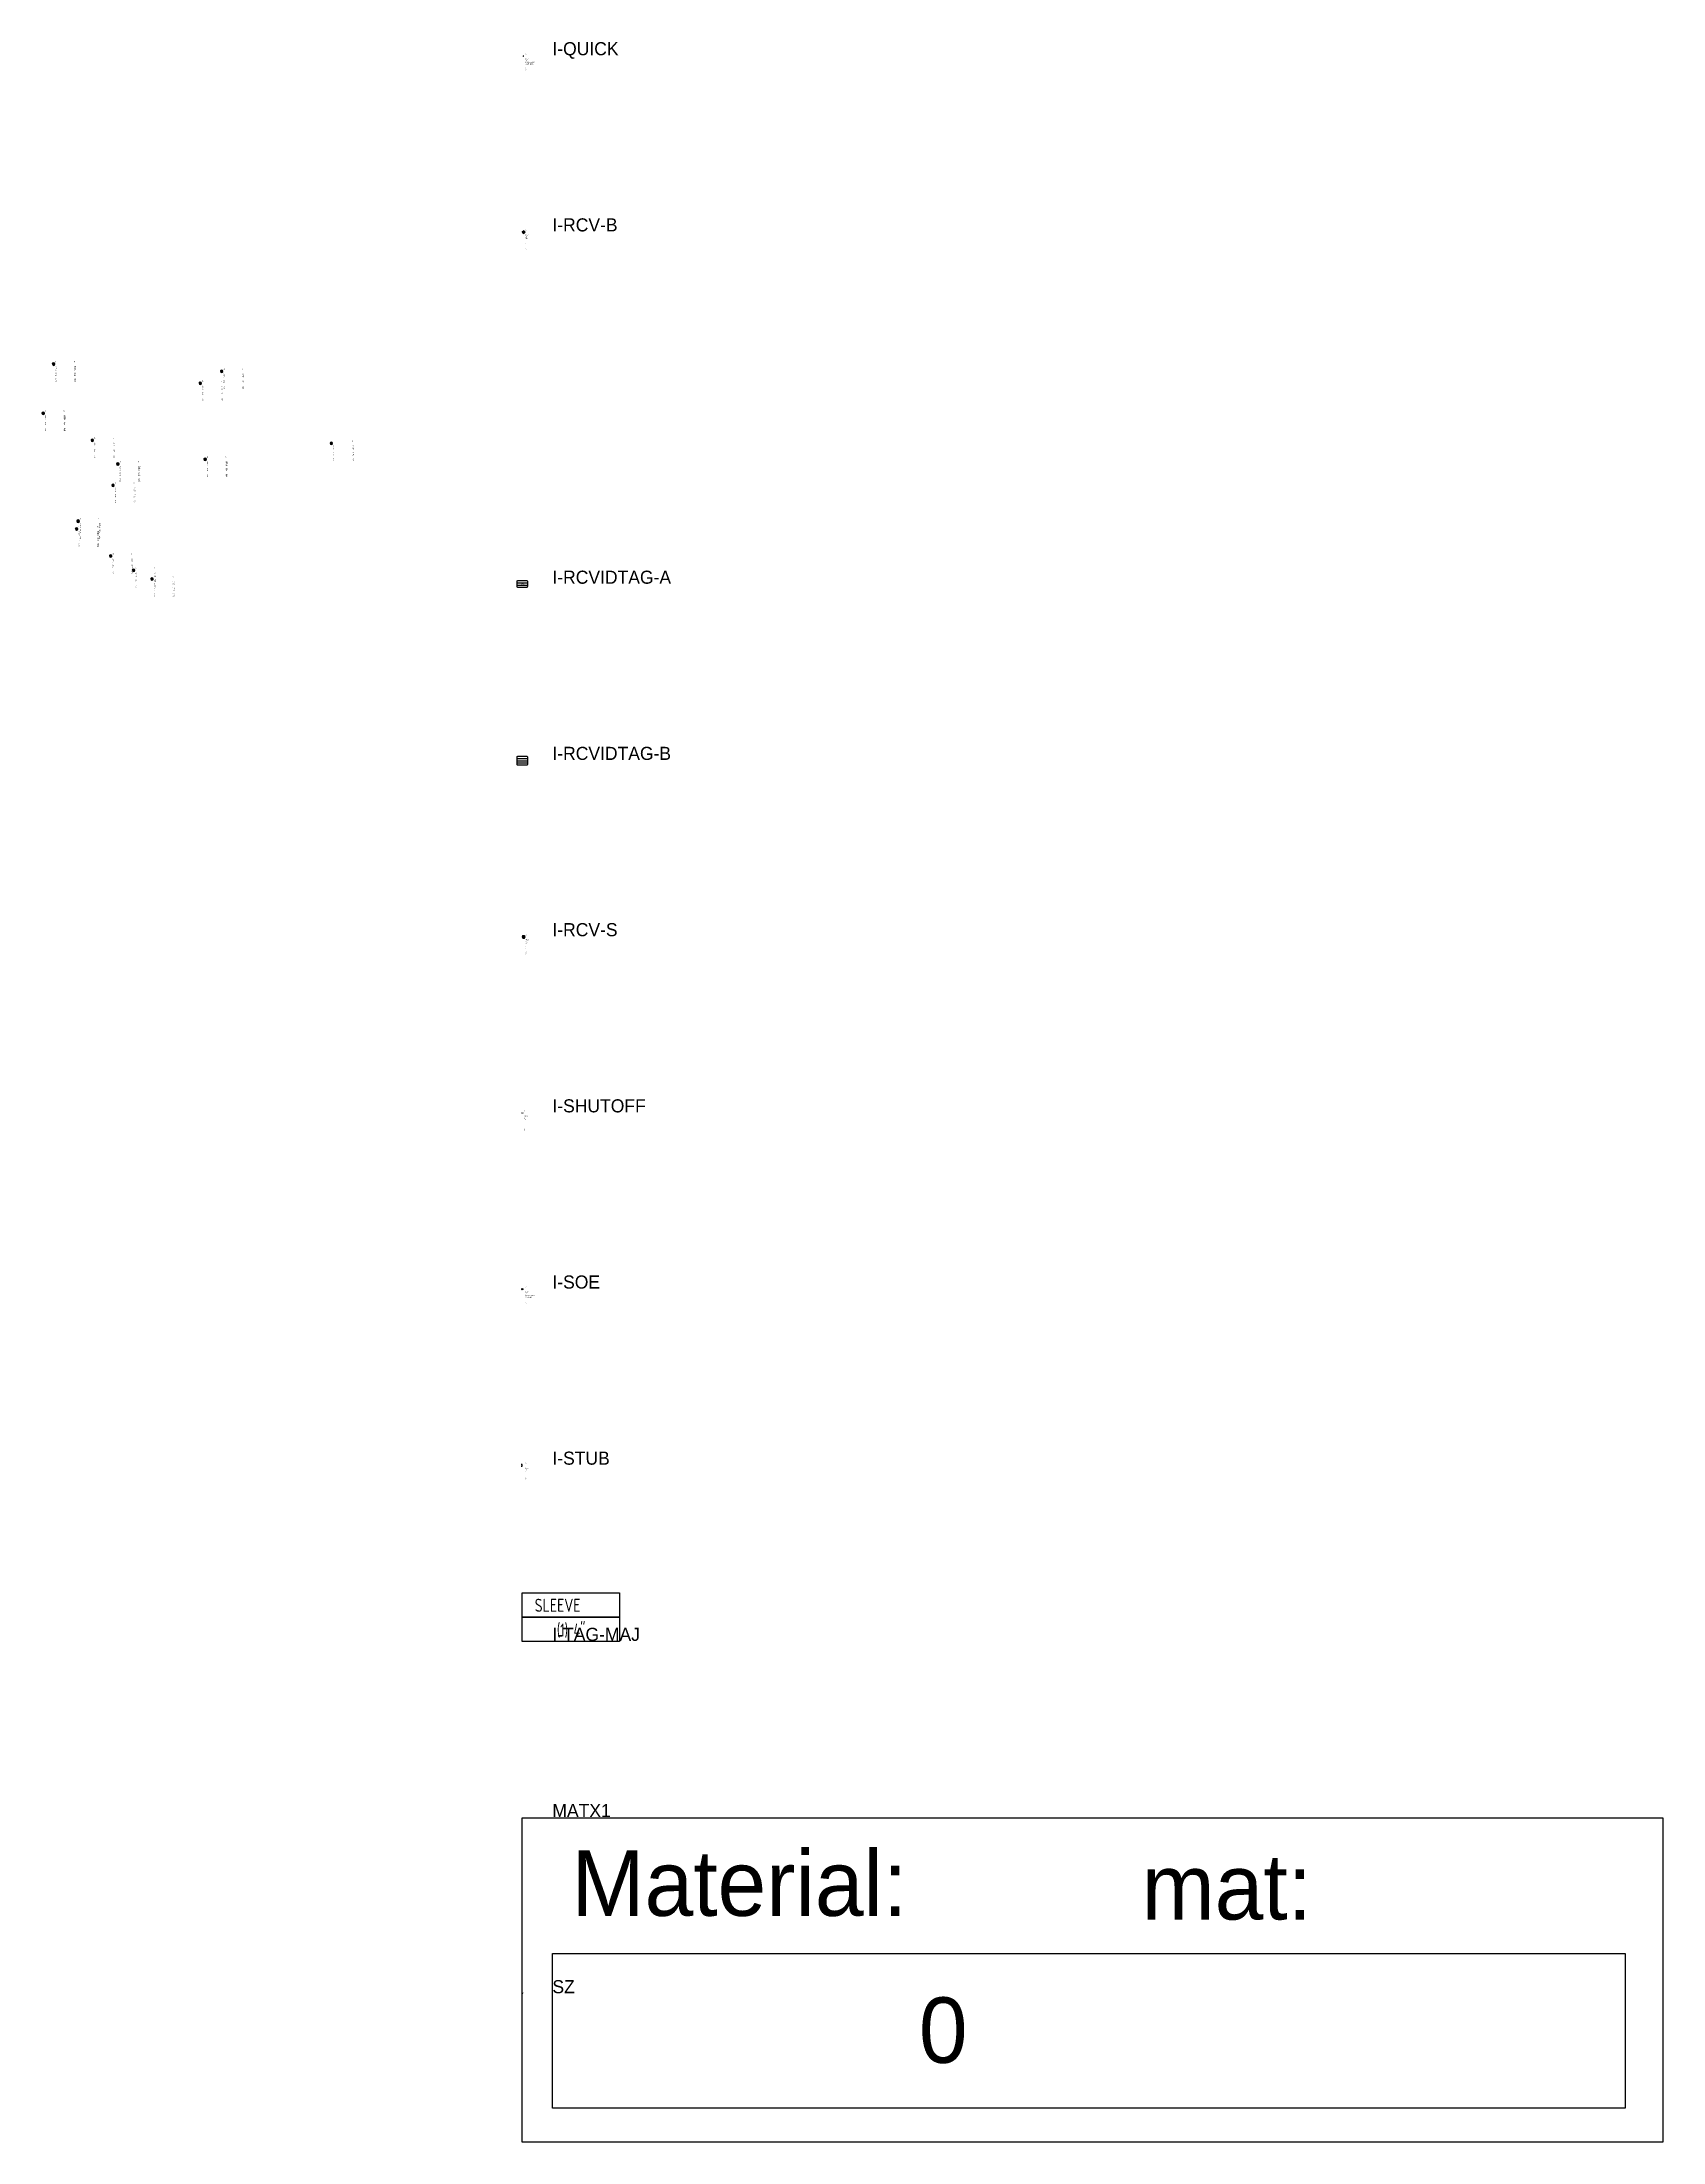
# Model space of a CAD drawing. Extents: x -141469 to -141307, y 26410 to 27069.
# Drawn here: x -141444.6 to -141320.8, y 26410.4 to 26570.9 of the extents above; entities that cross this region are included whole.
import ezdxf
from ezdxf.enums import TextEntityAlignment as Align

# ---------------------------------------------------------------- set-up
doc = ezdxf.new("R2010")
doc.units = 0
doc.header["$MEASUREMENT"] = 0
doc.layers.get('0').update_dxf_attribs({"linetype": 'CONTINUOUS'})
for name, color, linetype in [('$I-ATT-TEXTDAT', 81, 'CONTINUOUS'), ('$I-ATT-TEXTVIS', 3, 'CONTINUOUS'), ('I-TEXT', 7, 'CONTINUOUS'), ('L-AREA', 3, 'CONTINUOUS'), ('PEN00', 3, 'CONTINUOUS'), ('PEN000', 2, 'CONTINUOUS'), ('PEN000-S', 11, 'CONTINUOUS')]:
    doc.layers.add(name, color=color, linetype=linetype)
doc.styles.add('ARCHQUIK', font='ARCHQUIK', dxfattribs={"width": 0.9})
doc.styles.add('HAND', font='ARCHQUIK')

# ---------------------------------------------------------------- blocks, each defined once
blk = doc.blocks.new('I-QUICK')
at = {"layer": 'PEN00'}
blk.add_lwpolyline([(0, 0, 0, 0.164, 0), (0.14, 0, 0.164, 0.164, 0)], format="xyseb", dxfattribs=at)
at = {"layer": '$I-ATT-TEXTDAT'}
for tag, p in [('SIZE', (0.25, -0.39)), ('ID', (0.25, -0.27)), ('MAKE', (0.25, -0.53)), ('MODEL', (0.25, -0.67)), ('DAT1', (0.25, -0.99)), ('DAT2', (0.25, -1.12))]:
    blk.add_attdef(tag, p, '', height=0.1, dxfattribs=at)
at = {"layer": '$I-ATT-TEXTVIS'}
blk.add_attdef('SEQFLOW', (0.25, 0.11), '', height=0.1, dxfattribs=at)
blk = doc.blocks.new('*X56')
at = {"color": 0}
for p, q in [((1.27, 0.28), (1.86, 0.87)), ((1.34, 0.28), (1.86, 0.8)), ((1.41, 0.28), (1.86, 0.73)), ((1.48, 0.28), (1.86, 0.66)), ((1.55, 0.28), (1.86, 0.59)), ((1.62, 0.28), (1.86, 0.52)), ((1.69, 0.28), (1.86, 0.45)), ((1.76, 0.28), (1.86, 0.38)), ((1.83, 0.28), (1.86, 0.31)), ((1.86, 0.24), (1.9, 0.28)), ((1.86, 0.17), (1.97, 0.28)), ((1.86, 0.1), (2.05, 0.28)), ((1.86, 0.03), (2.12, 0.28)), ((1.86, -0.04), (2.19, 0.28)), ((1.86, -0.12), (2.26, 0.28)), ((1.86, -0.19), (2.33, 0.28)), ((1.86, -0.26), (2.4, 0.28)), ((1.86, -0.33), (2.47, 0.28))]:
    blk.add_line(p, q, dxfattribs=at)
blk = doc.blocks.new('I-RCV-B')
at = {"layer": 'PEN00'}
for p, q in [((0.11, 0.11), (0, 0)), ((0, 0), (0.22, 0)), ((0, 0), (0.11, -0.11)), ((0.11, 0.11), (0.11, -0.11)), ((0.22, 0), (0.11, 0.11)), ((0.11, -0.11), (0.22, 0))]:
    blk.add_line(p, q, dxfattribs=at)
at = {"layer": 'PEN000-S', "xscale": 0.18349, "yscale": 0.18349, "zscale": 0.18349}
blk.add_blockref('*X56', (-0.23, -0.05), dxfattribs=at)
at = {"layer": '$I-ATT-TEXTDAT'}
for tag, p in [('SIZE', (0.25, -0.38)), ('GPM', (0.25, -0.51)), ('ID', (0.25, -0.26)), ('MAKE', (0.25, -0.76)), ('MODEL', (0.25, -0.9)), ('DAT1', (0.25, -1.22)), ('DAT2', (0.25, -1.35))]:
    blk.add_attdef(tag, p, '', height=0.1, dxfattribs=at)
at = {"layer": '$I-ATT-TEXTVIS'}
blk.add_attdef('SEQFLOW', (0.25, 0.12), '', height=0.1, dxfattribs=at)
blk = doc.blocks.new('I-RCVIDTAG-A')
at = {"layer": 'PEN00'}
for p, q in [((-0.39, 0.13), (0.39, 0.13)), ((-0.39, -0.04), (0.39, -0.04))]:
    blk.add_line(p, q, dxfattribs=at)
blk.add_lwpolyline([(-0.33, 0.31), (0.33, 0.31, -0.414214), (0.39, 0.25), (0.39, -0.16, -0.414214), (0.33, -0.22), (-0.33, -0.22, -0.414214), (-0.39, -0.16), (-0.39, 0.25, -0.414214)], format="xyb", close=True, dxfattribs=at)
at = {"layer": 'I-TEXT', "style": 'HAND'}
for tag, p in [('ZONE', (0, 0)), ('ID', (0, 0.16)), ('SIZE', (0, -0.17))]:
    blk.add_attdef(tag, text='', height=0.1, dxfattribs=at).set_placement(p, align=Align.CENTER)
blk = doc.blocks.new('I-RCVIDTAG-B')
at = {"layer": 'PEN00'}
for p, q in [((-0.39, 0.17), (0.39, 0.17)), ((-0.39, 0), (0.39, 0)), ((-0.39, -0.17), (0.39, -0.17))]:
    blk.add_line(p, q, dxfattribs=at)
blk.add_lwpolyline([(-0.33, 0.35), (0.33, 0.35, -0.414214), (0.39, 0.29), (0.39, -0.29, -0.414214), (0.33, -0.35), (-0.33, -0.35, -0.414214), (-0.39, -0.29), (-0.39, 0.29, -0.414214)], format="xyb", close=True, dxfattribs=at)
at = {"layer": 'I-TEXT', "style": 'HAND'}
for tag, p in [('ZONE', (0, 0.04)), ('ID', (0, 0.2)), ('SIZE', (0, -0.13)), ('GPM', (0, -0.3))]:
    blk.add_attdef(tag, text='', height=0.1, dxfattribs=at).set_placement(p, align=Align.CENTER)
blk = doc.blocks.new('*X55')
at = {"color": 0}
for p, q in [((1.23, -0.75), (1.73, -0.25)), ((1.3, -0.75), (1.8, -0.25)), ((1.33, -0.58), (1.66, -0.25)), ((1.38, -0.75), (1.81, -0.31)), ((1.42, -0.42), (1.59, -0.25)), ((1.45, -0.75), (1.81, -0.38)), ((1.52, -0.25), (1.52, -0.25)), ((1.52, -0.75), (1.81, -0.45)), ((1.59, -0.75), (1.81, -0.52)), ((1.66, -0.75), (1.81, -0.59)), ((1.73, -0.75), (1.81, -0.67)), ((1.8, -0.75), (1.81, -0.74)), ((1.81, -0.81), (1.87, -0.75)), ((1.81, -0.88), (1.94, -0.75)), ((1.81, -0.95), (2.01, -0.75)), ((1.81, -1.02), (2.08, -0.75)), ((1.81, -1.09), (2.15, -0.75)), ((1.81, -1.16), (2.22, -0.75)), ((1.81, -1.23), (2.29, -0.75)), ((1.87, -1.25), (2.37, -0.75)), ((1.94, -1.25), (2.32, -0.86)), ((2.01, -1.25), (2.22, -1.03)), ((2.08, -1.25), (2.13, -1.2))]:
    blk.add_line(p, q, dxfattribs=at)
blk = doc.blocks.new('I-RCV-S')
at = {"layer": 'PEN00'}
for p, q in [((0.05, 0.09), (0, 0)), ((0, 0), (0.21, 0)), ((0, 0), (0.05, -0.09)), ((0.11, 0.09), (0.05, 0.09)), ((0.16, 0.09), (0.11, 0.09)), ((0.11, 0.09), (0.11, -0.09)), ((0.21, 0), (0.16, 0.09)), ((0.16, -0.09), (0.21, 0)), ((0.05, -0.09), (0.11, -0.09)), ((0.11, -0.09), (0.16, -0.09))]:
    blk.add_line(p, q, dxfattribs=at)
at = {"layer": 'PEN000-S', "xscale": 0.18349, "yscale": 0.18349, "zscale": 0.18349}
blk.add_blockref('*X55', (-0.23, 0.14), dxfattribs=at)
at = {"layer": '$I-ATT-TEXTDAT'}
for tag, p in [('ID', (0.24, -0.26)), ('SIZE', (0.24, -0.38)), ('GPM', (0.24, -0.51)), ('MAKE', (0.24, -0.77)), ('MODEL', (0.24, -0.9)), ('DAT1', (0.24, -1.23)), ('DAT2', (0.24, -1.35))]:
    blk.add_attdef(tag, p, '', height=0.1, dxfattribs=at)
at = {"layer": '$I-ATT-TEXTVIS'}
blk.add_attdef('SEQFLOW', (0.24, 0.12), '', height=0.1, dxfattribs=at)
blk = doc.blocks.new('I-SHUTOFF')
at = {"layer": 'PEN00'}
for points in [[(0.03, 0, 0, 0.118, 0), (-0.08, 0, 0.118, 0.118, 0)], [(-0.04, 0, 0, 0.118, 0), (0.08, 0, 0.118, 0.118, 0)]]:
    blk.add_lwpolyline(points, format="xyseb", dxfattribs=at)
at = {"layer": '$I-ATT-TEXTDAT'}
for tag, p in [('ID', (0.14, -0.27)), ('SIZE', (0.14, -0.4)), ('GPM', (0.14, -0.53)), ('MAKE', (0.14, -0.78)), ('MODEL', (0.14, -0.92)), ('DAT1', (0.14, -1.24)), ('DAT2', (0.14, -1.37))]:
    blk.add_attdef(tag, p, '', height=0.1, dxfattribs=at)
at = {"layer": '$I-ATT-TEXTVIS'}
blk.add_attdef('SEQFLOW', (0.14, 0.1), '', height=0.1, dxfattribs=at)
blk = doc.blocks.new('I-SOE')
at = {"layer": 'PEN00', "color": 1}
blk.add_point((0, 0), dxfattribs=at)
at = {"layer": 'PEN000'}
for points, const_width in [([(-0.04, 0, 1), (-0.04, 0, 1)], 0.00275), ([(-0.01, 0, 1), (0.01, 0, 1)], 0.0138)]:
    blk.add_lwpolyline(points, format="xyb", close=True, dxfattribs=dict(at, const_width=const_width))
blk.add_lwpolyline([(-0.04, 0), (-0.02, 0)], dxfattribs=at)
blk.add_circle((0, 0), 0.0424, dxfattribs=at)
at = {"layer": '$I-ATT-TEXTDAT'}
for tag, p in [('GPM', (0.25, -0.39)), ('ID', (0.25, -0.27)), ('MAKE', (0.25, -0.53)), ('MODEL', (0.25, -0.67)), ('DAT1', (0.25, -0.99)), ('DAT2', (0.25, -1.12))]:
    blk.add_attdef(tag, p, '', height=0.1, dxfattribs=at)
at = {"layer": '$I-ATT-TEXTVIS'}
blk.add_attdef('SEQFLOW', (0.25, 0.11), '', height=0.1, dxfattribs=at)
blk = doc.blocks.new('I-STUB')
at = {"layer": 'PEN00'}
for p, q in [((0, 0.07), (-0.08, 0.07)), ((0, -0.07), (0, 0.07)), ((-0.08, -0.07), (0, -0.07))]:
    blk.add_line(p, q, dxfattribs=at)
at = {"layer": '$I-ATT-TEXTDAT'}
for tag, p in [('SIZE', (0.25, -0.39)), ('ID', (0.25, -0.27)), ('MAKE', (0.25, -0.53)), ('MODEL', (0.25, -0.67)), ('DAT1', (0.25, -0.99)), ('DAT2', (0.25, -1.12))]:
    blk.add_attdef(tag, p, '', height=0.1, dxfattribs=at)
at = {"layer": '$I-ATT-TEXTVIS'}
blk.add_attdef('SEQFLOW', (0.25, 0.11), '', height=0.1, dxfattribs=at)
blk = doc.blocks.new('I-TAG-MAJ')
at = {"layer": 'I-TEXT', "color": 5}
for points in [[(0, 3.72), (7.43, 3.72), (7.43, 1.86), (0, 1.86)], [(0, 1.86), (7.43, 1.86), (7.43, 0), (0, 0)]]:
    blk.add_lwpolyline(points, close=True, dxfattribs=at)
at = {"layer": 'I-TEXT', "style": 'ARCHQUIK', "width": 0.9}
blk.add_text('SLEEVE', height=1, dxfattribs=at).set_placement((0.95, 2.27))
at = {"layer": 'I-TEXT', "style": 'ARCHQUIK', "width": 0.8}
blk.add_attdef('(2)-4"', text='', height=0.99, dxfattribs=at).set_placement((3.73, 0.39), align=Align.CENTER)
blk = doc.blocks.new('MATX1')
at = {"layer": 'L-AREA'}
for points in [[(0, 0), (87.12, 0), (87.12, -24.78), (0, -24.78)], [(2.31, -10.37), (84.24, -10.37), (84.24, -22.18), (2.31, -22.18)]]:
    blk.add_lwpolyline(points, close=True, dxfattribs=at)
blk.add_text('Material:', height=5, dxfattribs=at).set_placement((3.77, -7.5))
for tag, p in [('MAT:', (47.31, -7.78)), ('SF', (30.29, -18.73))]:
    blk.add_attdef(tag, p, '', height=5, dxfattribs=at)
blk = doc.blocks.new('SZ')
at = {"layer": '$I-ATT-TEXTDAT'}
blk.add_attdef('SIZE', (0, 0), '', height=0.1, dxfattribs=at)
blk = doc.blocks.new('*X3')
at = {"color": 0}
for p, q in [((132.14, 200.02), (132.59, 200.48)), ((132.16, 200.11), (132.51, 200.46)), ((132.17, 199.98), (132.64, 200.45)), ((132.21, 200.23), (132.38, 200.41)), ((132.24, 199.98), (132.64, 200.38)), ((132.31, 199.98), (132.64, 200.31)), ((132.38, 199.98), (132.64, 200.24)), ((132.45, 199.98), (132.64, 200.17)), ((132.52, 199.98), (132.64, 200.1)), ((132.59, 199.98), (132.64, 200.03)), ((132.64, 199.96), (132.66, 199.98)), ((132.64, 199.89), (132.73, 199.98)), ((132.64, 199.81), (132.8, 199.98)), ((132.64, 199.74), (132.87, 199.98)), ((132.64, 199.67), (132.94, 199.98)), ((132.64, 199.6), (133.01, 199.98)), ((132.64, 199.53), (133.09, 199.98)), ((132.66, 199.48), (133.14, 199.96)), ((132.74, 199.49), (133.13, 199.88)), ((132.84, 199.52), (133.1, 199.78))]:
    blk.add_line(p, q, dxfattribs=at)
blk = doc.blocks.new('MOEBIUS')
at = {"layer": 'PEN00'}
for p, q in [((-141422.59, 26540.21), (-141422.41, 26540.21)), ((-141422.5, 26540.31), (-141422.5, 26540.12))]:
    blk.add_line(p, q, dxfattribs=at)
for start, end in [(90, 180), (180, 270), (0, 90), (270, 0)]:
    blk.add_arc((-141422.5, 26540.21), 0.0917, start, end, dxfattribs=at)
at = {"layer": 'PEN000-S', "xscale": 0.183500000013737, "yscale": 0.1834999999991851, "zscale": 0.1835}
blk.add_blockref('*X3', (-141446.84, 26503.52), dxfattribs=at)
at = {"layer": '$I-ATT-TEXTDAT'}
for tag, p in [('T2', (-141422.36, 26539.96)), ('T10', (-141420.94, 26539.96)), ('T3', (-141422.36, 26539.84)), ('T4', (-141422.36, 26539.7)), ('T5', (-141422.36, 26539.45)), ('T6', (-141422.36, 26539.31)), ('T7', (-141422.36, 26538.99)), ('T8', (-141422.36, 26538.87)), ('T11', (-141420.94, 26539.84)), ('T12', (-141420.94, 26539.7)), ('T13', (-141420.94, 26539.45)), ('T14', (-141420.94, 26539.31)), ('T15', (-141420.94, 26538.99)), ('T16', (-141420.94, 26538.87))]:
    blk.add_attdef(tag, p, '', height=0.1, dxfattribs=at)
at = {"layer": '$I-ATT-TEXTVIS'}
for tag, p in [('T1', (-141422.36, 26540.34)), ('T9', (-141420.94, 26540.34))]:
    blk.add_attdef(tag, p, '', height=0.1, dxfattribs=at)

msp = doc.modelspace()

# ---------------------------------------------------------------- block references
for name, p, values in [('I-QUICK', (-141407.92, 26569.81), {'SEQFLOW': '0', 'ID': 'Nerr', 'SIZE': '1', 'MAKE': 'RAIN-BIRD', 'MODEL': 'XBT-10-6', 'DAT1': '0', 'DAT2': '0'}), ('I-RCV-B', (-141407.92, 26556.35), {'SEQFLOW': '0', 'ID': 'Nerr', 'SIZE': '1', 'GPM': '15', 'MAKE': '-', 'MODEL': '-', 'DAT1': '0', 'DAT2': '0'}), ('MOEBIUS', (-21.22, 6.06), {'T1': '1', 'T2': '2', 'T3': '3', 'T4': '4', 'T5': '5', 'T6': '6', 'T7': '7', 'T8': '8', 'T9': '9', 'T10': '10', 'T11': '11', 'T12': '12', 'T13': '13', 'T14': '14', 'T15': '15', 'T16': '16'}), ('MOEBIUS', (-10, 4.6), {'T1': '1', 'T2': '2', 'T3': '3', 'T4': '4', 'T5': '5', 'T6': '6', 'T7': '7', 'T8': '8', 'T9': '9', 'T10': '10', 'T11': '11', 'T12': '12', 'T13': '13', 'T14': '14', 'T15': '15', 'T16': '16'}), ('MOEBIUS', (-8.37, 5.51), {'T1': '1', 'T2': '2', 'T3': '3', 'T4': '4', 'T5': '5', 'T6': '6', 'T7': '7', 'T8': '8', 'T9': '9', 'T10': '10', 'T11': '11', 'T12': '12', 'T13': '13', 'T14': '14', 'T15': '15', 'T16': '16'}), ('MOEBIUS', (-22.01, 2.3), {'T1': '1', 'T2': '2', 'T3': '3', 'T4': '4', 'T5': '5', 'T6': '6', 'T7': '7', 'T8': '8', 'T9': '9', 'T10': '10', 'T11': '11', 'T12': '12', 'T13': '13', 'T14': '14', 'T15': '15', 'T16': '16'}), ('MOEBIUS', (-18.25, 0.24), {'T1': '1', 'T2': '2', 'T3': '3', 'T4': '4', 'T5': '5', 'T6': '6', 'T7': '7', 'T8': '8', 'T9': '9', 'T10': '10', 'T11': '11', 'T12': '12', 'T13': '13', 'T14': '14', 'T15': '15', 'T16': '16'}), ('MOEBIUS', (0, 0), {'T1': '1', 'T2': '2', 'T3': '3', 'T4': '4', 'T5': '5', 'T6': '6', 'T7': '7', 'T8': '8', 'T9': '9', 'T10': '10', 'T11': '11', 'T12': '12', 'T13': '13', 'T14': '14', 'T15': '15', 'T16': '16'}), ('MOEBIUS', (-16.31, -1.58), {'T1': '1', 'T2': '2', 'T3': '3', 'T4': '4', 'T5': '5', 'T6': '6', 'T7': '7', 'T8': '8', 'T9': '9', 'T10': '10', 'T11': '11', 'T12': '12', 'T13': '13', 'T14': '14', 'T15': '15', 'T16': '16'}), ('MOEBIUS', (-9.64, -1.21), {'T1': '1', 'T2': '2', 'T3': '3', 'T4': '4', 'T5': '5', 'T6': '6', 'T7': '7', 'T8': '8', 'T9': '9', 'T10': '10', 'T11': '11', 'T12': '12', 'T13': '13', 'T14': '14', 'T15': '15', 'T16': '16'}), ('MOEBIUS', (-16.67, -3.21), {'T1': '1', 'T2': '2', 'T3': '3', 'T4': '4', 'T5': '5', 'T6': '6', 'T7': '7', 'T8': '8', 'T9': '9', 'T10': '10', 'T11': '11', 'T12': '12', 'T13': '13', 'T14': '14', 'T15': '15', 'T16': '16'}), ('MOEBIUS', (-19.46, -6.54), {'T1': '1', 'T2': '2', 'T3': '3', 'T4': '4', 'T5': '5', 'T6': '6', 'T7': '7', 'T8': '8', 'T9': '9', 'T10': '10', 'T11': '11', 'T12': '12', 'T13': '13', 'T14': '14', 'T15': '15', 'T16': '16'}), ('MOEBIUS', (-19.34, -5.94), {'T1': '1', 'T2': '2', 'T3': '3', 'T4': '4', 'T5': '5', 'T6': '6', 'T7': '7', 'T8': '8', 'T9': '9', 'T10': '10', 'T11': '11', 'T12': '12', 'T13': '13', 'T14': '14', 'T15': '15', 'T16': '16'}), ('MOEBIUS', (-16.85, -8.6), {'T1': '1', 'T2': '2', 'T3': '3', 'T4': '4', 'T5': '5', 'T6': '6', 'T7': '7', 'T8': '8', 'T9': '9', 'T10': '10', 'T11': '11', 'T12': '12', 'T13': '13', 'T14': '14', 'T15': '15', 'T16': '16'}), ('MOEBIUS', (-15.1, -9.69), {'T1': '1', 'T2': '2', 'T3': '3', 'T4': '4', 'T5': '5', 'T6': '6', 'T7': '7', 'T8': '8', 'T9': '9', 'T10': '10', 'T11': '11', 'T12': '12', 'T13': '13', 'T14': '14', 'T15': '15', 'T16': '16'}), ('MOEBIUS', (-13.7, -10.36), {'T1': '1', 'T2': '2', 'T3': '3', 'T4': '4', 'T5': '5', 'T6': '6', 'T7': '7', 'T8': '8', 'T9': '9', 'T10': '10', 'T11': '11', 'T12': '12', 'T13': '13', 'T14': '14', 'T15': '15', 'T16': '16'}), ('I-RCVIDTAG-A', (-141407.92, 26529.43), {'ID': '-', 'ZONE': 'TREE', 'SIZE': '1"'}), ('I-RCV-S', (-141407.92, 26502.51), {'SEQFLOW': '0', 'ID': 'Nerr', 'SIZE': '1', 'GPM': '15', 'MAKE': '-', 'MODEL': '-', 'DAT1': '0', 'DAT2': '0'}), ('I-SHUTOFF', (-141407.92, 26489.05), {'SEQFLOW': '0', 'ID': 'Nerr', 'SIZE': '1', 'GPM': '15', 'MAKE': '-', 'MODEL': '-', 'DAT1': '0', 'DAT2': '0'}), ('I-SOE', (-141407.92, 26475.59), {'SEQFLOW': '0', 'ID': 'Nerr', 'GPM': '.1', 'MAKE': 'RAIN-BIRD', 'MODEL': 'XBT-10', 'DAT1': '0', 'DAT2': '0'}), ('I-STUB', (-141407.92, 26462.13), {'SEQFLOW': '0', 'ID': 'Nerr', 'SIZE': '1', 'MAKE': '-', 'MODEL': '-', 'DAT1': '0', 'DAT2': '0'}), ('I-TAG-MAJ', (-141407.92, 26448.67), {'(2)-4"': '(1) 4"'}), ('MATX1', (-141407.92, 26435.21), {'MAT:': 'mat:', 'SF': '0'}), ('SZ', (-141407.92, 26421.75), {'SIZE': '1"'})]:
    msp.add_blockref(name, p).add_auto_attribs(values)
msp.add_blockref('I-RCVIDTAG-B', (-141407.92, 26515.97))

# ---------------------------------------------------------------- texts
for s, p in [('I-QUICK', (-141405.62, 26569.87)), ('I-RCV-B', (-141405.62, 26556.41)), ('I-RCVIDTAG-A', (-141405.62, 26529.49)), ('I-RCVIDTAG-B', (-141405.62, 26516.03)), ('I-RCV-S', (-141405.62, 26502.56)), ('I-SHUTOFF', (-141405.62, 26489.1)), ('I-SOE', (-141405.62, 26475.64)), ('I-STUB', (-141405.62, 26462.18)), ('I-TAG-MAJ', (-141405.62, 26448.72)), ('MATX1', (-141405.62, 26435.26)), ('SZ', (-141405.62, 26421.8))]:
    msp.add_text(s, height=1).set_placement(p)

doc.saveas('drawing.dxf')
